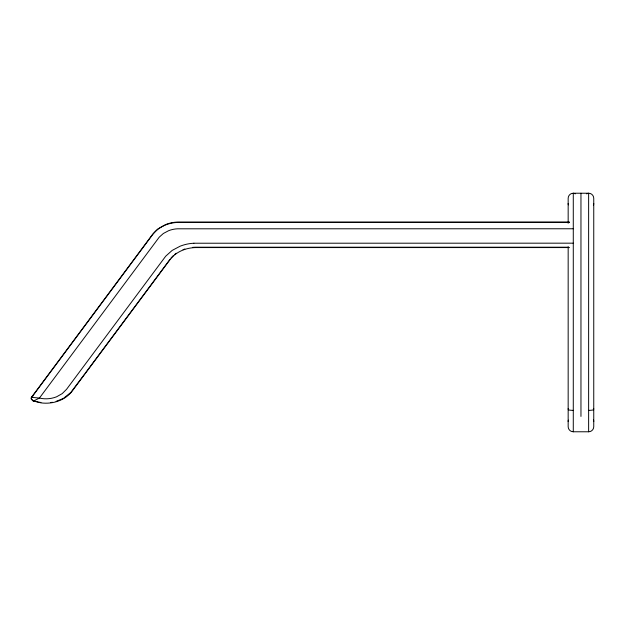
<?xml version="1.0" encoding="UTF-8"?>
<svg xmlns="http://www.w3.org/2000/svg" width="625" height="625" viewBox="0 0 625 625"><rect width="100%" height="100%" fill="white"/><g stroke="black" fill="none" stroke-linecap="round" stroke-linejoin="round"><path stroke-width="0.94" d="M569.492 222.031L177.047 222.07A35.305 34.734 0 0 0 165.703 224.523L157.656 229.086L152.758 234.102L31.352 397.445A2.305 2.266 0 0 0 31.391 398.906L33.172 400.938L40.938 402.867A36.828 36.234 0 0 0 52.383 402.641C60.039 401.273 67.445 397.414 72.18 391.125L170.031 259.656C174.5 253.688 181.414 249.898 188.633 248.375A36.641 36.055 0 0 1 196.289 247.578L569.516 247.578M569.492 222.406L179.016 222.406A36.641 36.055 0 0 0 171.359 223.203C164.141 224.727 157.227 228.516 152.758 234.484L31.352 397.82A2.305 2.266 0 0 0 31.391 399.281L33.172 400.938M84.406 374.312L70.773 392.477L63.734 398.141M84.961 373.57L170.031 259.281M171.062 257.977L173.477 255.5M31.812 396.57L32.828 396.227M174.836 254.336L176.305 253.242M62.977 398.594L56.109 401.375M183.016 249.672L184.852 249.008M586.539 193.836L588.633 193.219A5.117 5.117 0 0 1 593.75 198.352L593.75 426.664A5.117 5.117 0 0 1 588.633 431.781L573.281 431.773A5.117 5.117 0 0 1 568.164 426.664L568.164 246.828M33.43 401.07L39.43 398.07L159.211 237.195L163.375 233.469L168.555 230.727A27.758 27.305 0 0 1 177.469 228.805L573.281 228.766M193.898 243.227L573.281 243.172M568.57 247.203L196.289 247.203A36.641 36.055 0 0 0 192.477 247.398M39.125 402.18L40.938 402.492M36.492 401.594L38.227 402.023M575.383 193.836L573.281 193.219A5.117 5.117 0 0 0 568.164 198.352L568.164 223.273M33.992 400.836L35.625 401.375M31.953 397.328L39.43 398.07A28.586 28.133 0 0 0 56.586 396.797L62.219 393.625L66.562 389.305L165.711 256.188L172.133 250.43L180.133 246.195A42.859 42.164 0 0 1 193.898 243.227M588.633 431.781L588.633 193.234L573.281 193.219L573.281 431.781M580.961 193.234L580.961 416.43M593.75 409.531A5.117 0.836 0 0 1 588.633 410.359M593.391 408.391A5.117 0.836 0 0 1 593.75 408.695M593.391 419.664A5.117 5.117 0 0 1 593.75 421.547M593.75 203.469A5.117 5.117 0 0 1 593.391 205.352M573.281 410.359A5.117 0.836 0 0 1 568.164 409.531M568.164 408.695A5.117 0.836 0 0 1 568.367 408.469M568.367 204.875A5.117 5.117 0 0 1 568.164 203.469M568.164 421.547A5.117 5.117 0 0 1 568.367 420.141M52.383 402.258A36.828 36.234 0 0 1 50.469 402.547"/></g></svg>
